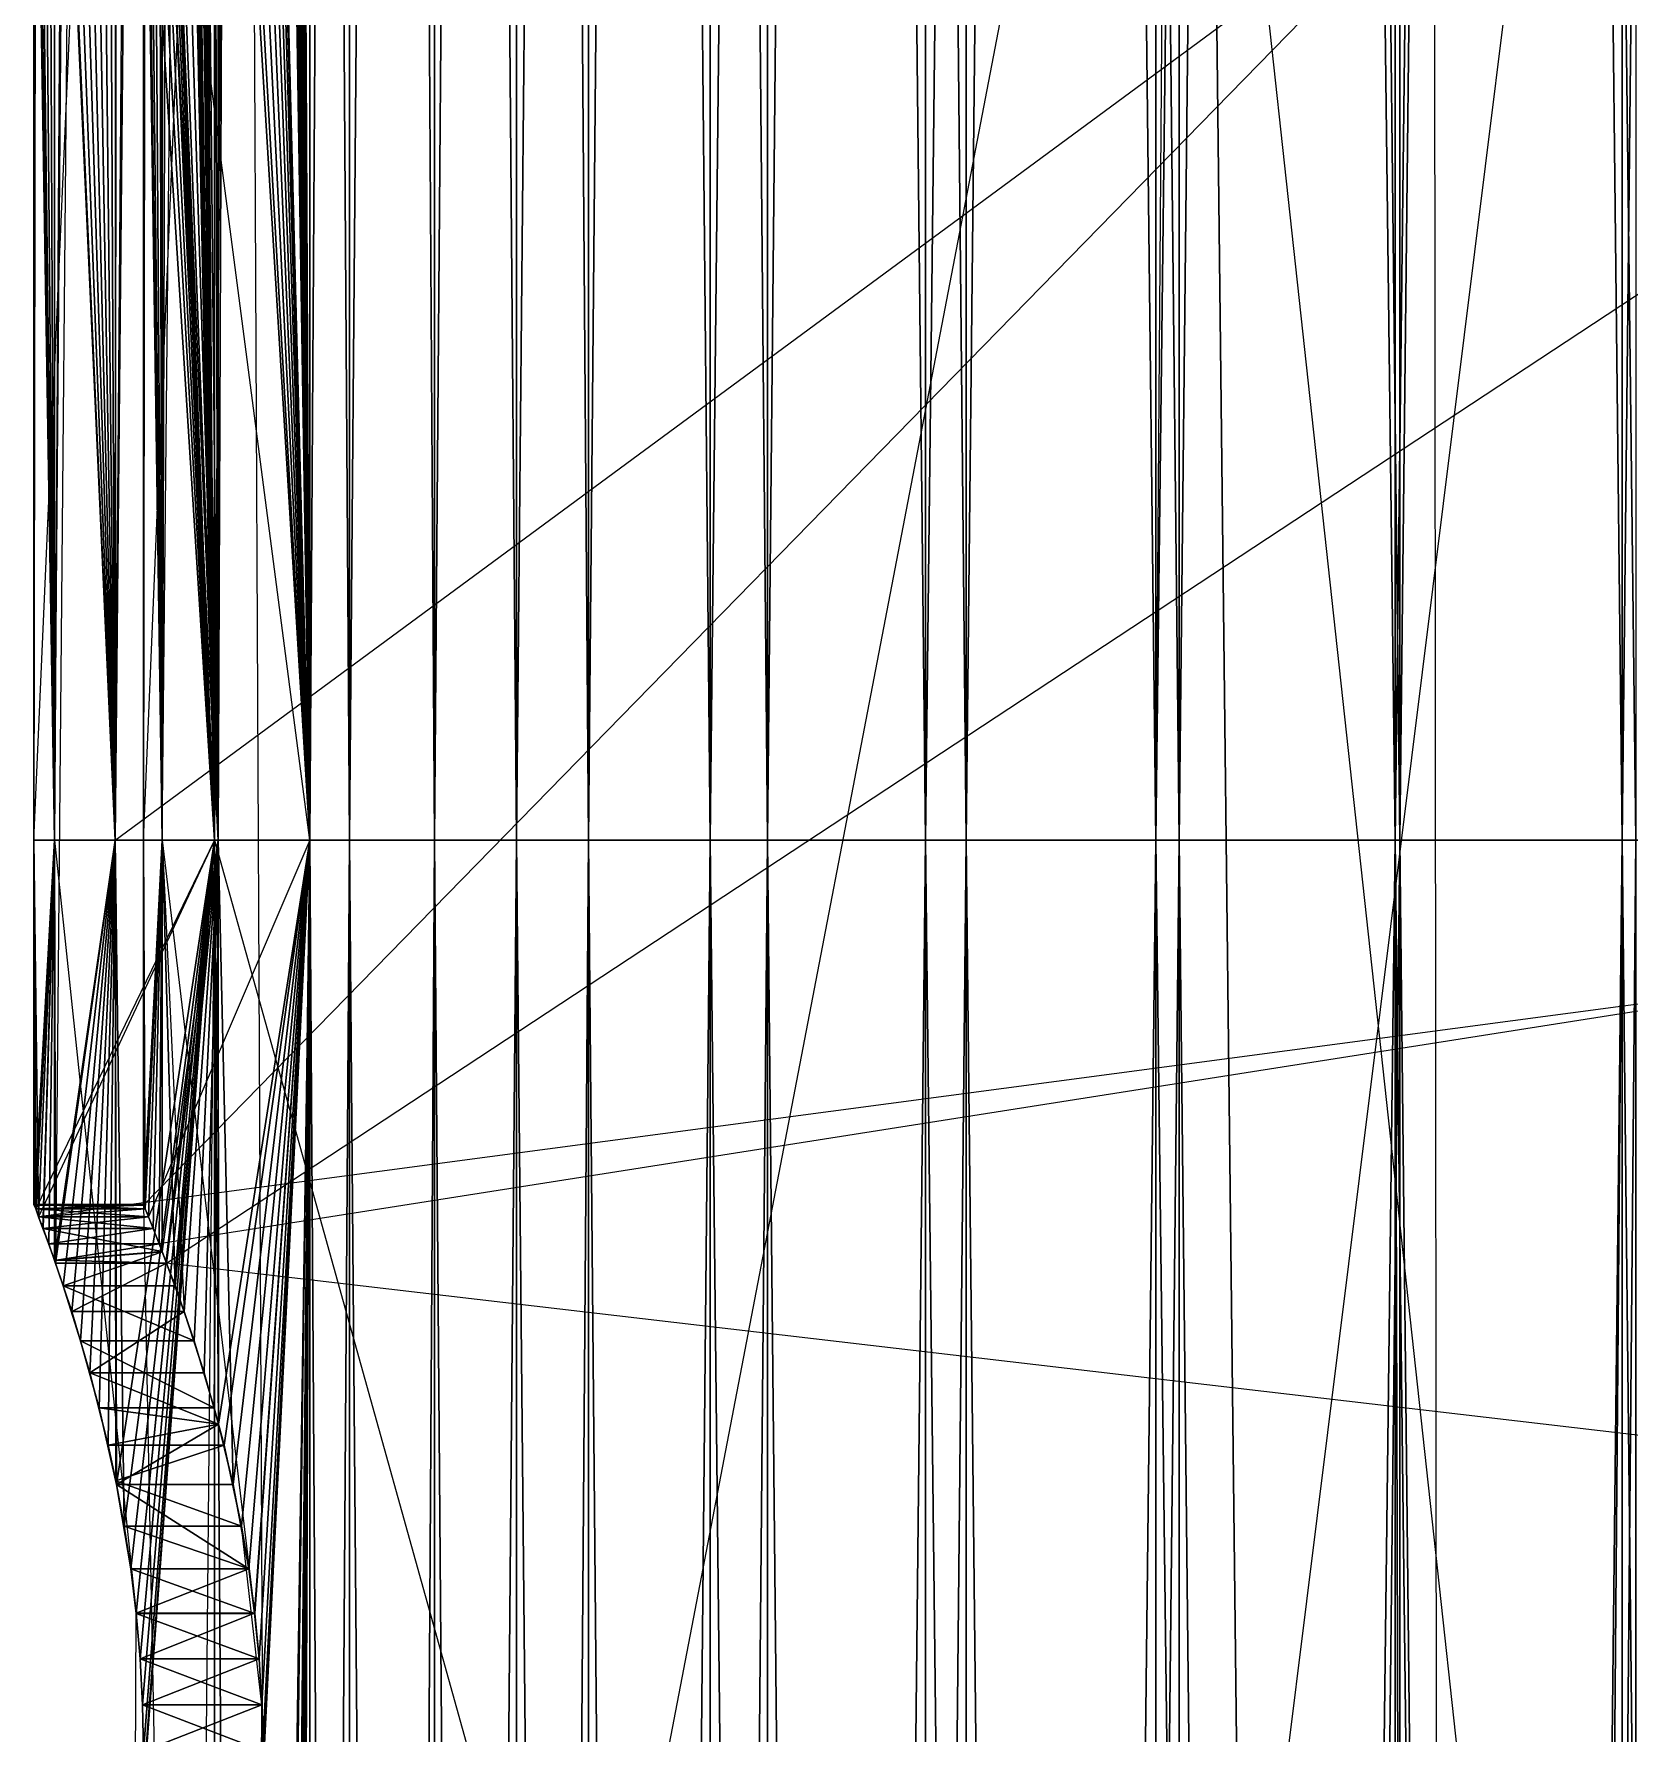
# Model space of a CAD drawing. Extents: x 234 to 504, y 2754 to 8450.
# Drawn here: x 234.2 to 385.3, y 4567.9 to 4728.9 of the extents above; entities that cross this region are included whole.
import ezdxf

# ---------------------------------------------------------------- set-up
doc = ezdxf.new("R2010")
doc.units = 0
doc.layers.get('0').update_dxf_attribs({"linetype": 'CONTINUOUS'})

msp = doc.modelspace()

# ---------------------------------------------------------------- linework, layer by layer
at = {"color": 7}
for points in [[(260.38, 6551.26, -296.42), (260.38, 4652.49, -296.42), (255.9, 5342.95, -287.59), (260.38, 6551.26, -296.42), (255.9, 5342.95, -287.59), (260.38, 4652.49, -296.42), (255.81, 5338.57, -287.41), (255.9, 5342.95, -287.59), (405.27, 8450.03, -116.97)], [(385.98, 6551.26, -102.26), (363.16, 4652.49, -101.29), (363.16, 6551.26, -101.29), (363.16, 4652.49, -101.29), (385.98, 6551.26, -102.26), (385.98, 4652.49, -102.26), (363.16, 4652.49, -101.29), (363.16, 4652.49, -101.29), (385.98, 4652.49, -102.26), (368.88, 2753.73, -101.17), (363.16, 4652.49, -101.29), (368.88, 2753.73, -101.17), (385.98, 4652.49, -102.26), (385.98, 2753.73, -102.26), (368.88, 2753.73, -101.17), (303.72, 8450.03, -129.98)], [(303.72, 8450.03, -129.98), (368.88, 2753.73, -111.52)], [(363.16, 6551.26, -101.29), (340.51, 4652.49, -104.19), (340.51, 4652.49, -104.19), (363.16, 6551.26, -101.29), (363.16, 4652.49, -101.29), (340.51, 4652.49, -104.19), (368.88, 8450.03, -101.17)], [(363.16, 8450.03, -101.29), (368.88, 2753.73, -101.17)], [(251.34, 6551.26, -170.14), (251.34, 4652.49, -170.14), (244.6, 5601.89, -184.02), (251.34, 4652.49, -170.14), (251.34, 6551.26, -170.14)], [(246.38, 6551.26, -214.8), (255.9, 4566.2, -184.02), (255.81, 4561.79, -184.21), (260.38, 4652.49, -175.19), (255.9, 4566.2, -184.02), (260.38, 4652.49, -175.19), (255.81, 4561.79, -184.21), (260.38, 2753.73, -175.19), (260.38, 4652.49, -175.19), (260.38, 4652.49, -175.19), (260.38, 2753.73, -175.19), (272.18, 4652.49, -157.73), (260.38, 4652.49, -175.19), (272.18, 4652.49, -157.73), (260.38, 2753.73, -175.19)], [(251.34, 6551.26, -301.47), (264.12, 4652.49, -320.39), (264.12, 4652.49, -320.39), (251.34, 6551.26, -301.47), (251.34, 4652.49, -301.47), (264.12, 4652.49, -320.39), (251.34, 4652.49, -301.47), (251.34, 6551.26, -301.47)], [(264.12, 6551.26, -151.22), (251.34, 4652.49, -170.14), (251.34, 4652.49, -170.14), (264.12, 6551.26, -151.22), (264.12, 4652.49, -151.22), (251.34, 4652.49, -170.14), (264.12, 4652.49, -151.22), (264.12, 6551.26, -151.22)], [(471.85, 6551.26, -166.21), (471.85, 4652.49, -166.21), (481.86, 5601.87, -184.02), (471.85, 6551.26, -166.21), (481.86, 5601.87, -184.02), (471.85, 4652.49, -166.21), (481.86, 5342.95, -184.02), (481.86, 5601.87, -184.02), (481.86, 5601.87, -184.02), (481.86, 5342.95, -184.02), (481.95, 5347.35, -184.21), (481.86, 5601.87, -184.02), (255.81, 3785.04, -287.41)], [(255.9, 5601.9, -184.02), (260.38, 4652.49, -175.19), (260.38, 6551.26, -175.19)], [(260.38, 6551.26, -175.19), (260.38, 4652.49, -175.19), (272.18, 6551.26, -157.73)], [(272.18, 6551.26, -157.73), (260.38, 4652.49, -175.19), (272.18, 4652.49, -157.73), (272.18, 6551.26, -157.73)], [(272.18, 6551.26, -313.88), (272.18, 4652.49, -313.88), (260.38, 6551.26, -296.42)], [(260.38, 6551.26, -296.42), (272.18, 4652.49, -313.88), (260.38, 4652.49, -296.42), (260.38, 6551.26, -296.42)], [(264.12, 6551.26, -320.39), (279.93, 4652.49, -336.88), (279.93, 4652.49, -336.88), (264.12, 6551.26, -320.39), (264.12, 4652.49, -320.39), (279.93, 4652.49, -336.88), (264.12, 4652.49, -320.39), (264.12, 6551.26, -320.39)], [(279.93, 6551.26, -134.74), (264.12, 4652.49, -151.22), (264.12, 4652.49, -151.22), (279.93, 6551.26, -134.74), (279.93, 4652.49, -134.74), (264.12, 4652.49, -151.22), (279.93, 4652.49, -134.74), (279.93, 6551.26, -134.74)], [(272.18, 6551.26, -157.73), (272.18, 4652.49, -157.73), (286.77, 6551.26, -142.51)], [(286.77, 6551.26, -142.51), (272.18, 4652.49, -157.73), (286.77, 4652.49, -142.51), (286.77, 6551.26, -142.51)], [(286.77, 6551.26, -329.1), (286.77, 4652.49, -329.1), (272.18, 6551.26, -313.88)], [(272.18, 6551.26, -313.88), (286.77, 4652.49, -329.1), (272.18, 4652.49, -313.88), (272.18, 6551.26, -313.88)], [(279.93, 6551.26, -336.88), (298.29, 4652.49, -350.46), (298.29, 4652.49, -350.46), (279.93, 6551.26, -336.88), (279.93, 4652.49, -336.88), (298.29, 4652.49, -350.46), (279.93, 4652.49, -336.88), (279.93, 6551.26, -336.88)], [(298.29, 6551.26, -121.16), (279.93, 4652.49, -134.74), (279.93, 4652.49, -134.74), (298.29, 6551.26, -121.16), (298.29, 4652.49, -121.16), (279.93, 4652.49, -134.74), (298.29, 4652.49, -121.16), (298.29, 6551.26, -121.16)], [(286.77, 6551.26, -142.51), (286.77, 4652.49, -142.51), (303.72, 6551.26, -129.98)], [(303.72, 6551.26, -129.98), (286.77, 4652.49, -142.51), (303.72, 4652.49, -129.98), (303.72, 6551.26, -129.98)], [(303.72, 6551.26, -341.64), (303.72, 4652.49, -341.64), (286.77, 6551.26, -329.1)], [(286.77, 6551.26, -329.1), (303.72, 4652.49, -341.64), (286.77, 4652.49, -329.1), (286.77, 6551.26, -329.1)], [(298.29, 6551.26, -350.46), (318.68, 4652.49, -360.74), (318.68, 4652.49, -360.74), (298.29, 6551.26, -350.46), (298.29, 4652.49, -350.46), (318.68, 4652.49, -360.74), (298.29, 4652.49, -350.46), (298.29, 6551.26, -350.46)], [(318.68, 6551.26, -110.88), (298.29, 4652.49, -121.16), (298.29, 4652.49, -121.16), (318.68, 6551.26, -110.88), (318.68, 4652.49, -110.88), (298.29, 4652.49, -121.16), (318.68, 4652.49, -110.88), (318.68, 6551.26, -110.88)], [(303.72, 6551.26, -129.98), (303.72, 4652.49, -129.98), (322.54, 6551.26, -120.49)], [(322.54, 6551.26, -120.49), (303.72, 4652.49, -129.98), (322.54, 4652.49, -120.49), (322.54, 6551.26, -120.49)], [(322.54, 6551.26, -351.13), (322.54, 4652.49, -351.13), (303.72, 6551.26, -341.64)], [(303.72, 6551.26, -341.64), (322.54, 4652.49, -351.13), (303.72, 4652.49, -341.64), (303.72, 6551.26, -341.64)], [(318.68, 6551.26, -360.74), (340.51, 4652.49, -367.42), (340.51, 4652.49, -367.42), (318.68, 6551.26, -360.74), (318.68, 4652.49, -360.74), (340.51, 4652.49, -367.42), (318.68, 4652.49, -360.74), (318.68, 6551.26, -360.74)], [(340.51, 6551.26, -104.19), (318.68, 4652.49, -110.88), (318.68, 4652.49, -110.88), (340.51, 6551.26, -104.19), (340.51, 4652.49, -104.19), (318.68, 4652.49, -110.88), (340.51, 4652.49, -104.19), (340.51, 6551.26, -104.19)], [(322.54, 6551.26, -120.49), (322.54, 4652.49, -120.49), (342.7, 6551.26, -114.31)], [(342.7, 6551.26, -114.31), (322.54, 4652.49, -120.49), (342.7, 4652.49, -114.31), (342.7, 6551.26, -114.31)], [(342.7, 6551.26, -357.3), (342.7, 4652.49, -357.3), (322.54, 6551.26, -351.13)], [(322.54, 6551.26, -351.13), (342.7, 4652.49, -357.3), (322.54, 4652.49, -351.13), (322.54, 6551.26, -351.13)], [(340.51, 6551.26, -367.42), (363.16, 4652.49, -370.33), (363.16, 4652.49, -370.33), (340.51, 6551.26, -367.42), (340.51, 4652.49, -367.42), (363.16, 4652.49, -370.33), (340.51, 4652.49, -367.42), (340.51, 6551.26, -367.42)], [(342.7, 6551.26, -114.31), (342.7, 4652.49, -114.31), (363.6, 6551.26, -111.64)], [(363.6, 6551.26, -111.64), (342.7, 4652.49, -114.31), (363.6, 4652.49, -111.64), (363.6, 6551.26, -111.64)], [(363.6, 6551.26, -359.98), (363.6, 4652.49, -359.98), (342.7, 6551.26, -357.3)], [(342.7, 6551.26, -357.3), (363.6, 4652.49, -359.98), (342.7, 4652.49, -357.3), (342.7, 6551.26, -357.3)], [(363.16, 6551.26, -370.33), (385.98, 4652.49, -369.36), (385.98, 4652.49, -369.36), (363.16, 6551.26, -370.33), (363.16, 4652.49, -370.33), (385.98, 4652.49, -369.36), (363.16, 4652.49, -370.33), (363.16, 6551.26, -370.33)], [(363.6, 6551.26, -111.64), (363.6, 4652.49, -111.64), (384.67, 6551.26, -112.53)], [(384.67, 6551.26, -112.53), (363.6, 4652.49, -111.64), (384.67, 4652.49, -112.53), (384.67, 6551.26, -112.53)], [(384.67, 6551.26, -359.08), (384.67, 4652.49, -359.08), (363.6, 6551.26, -359.98)], [(363.6, 6551.26, -359.98), (384.67, 4652.49, -359.08), (363.6, 4652.49, -359.98), (363.6, 6551.26, -359.98)], [(384.67, 6551.26, -112.53), (384.67, 4652.49, -112.53), (405.27, 6551.26, -116.97)], [(405.27, 6551.26, -116.97), (384.67, 4652.49, -112.53), (405.27, 4652.49, -116.97), (405.27, 6551.26, -116.97)], [(384.67, 6551.26, -359.08), (405.27, 4652.49, -354.64), (384.67, 4652.49, -359.08), (384.67, 6551.26, -359.08)], [(493, 5653.27, -242.18), (251.31, 5569.34, -276.1), (251.73, 5570.91, -277.31), (249.4, 5381.83, -270.02), (251.31, 5569.34, -276.1), (251.31, 5310.42, -276.1), (251.73, 5311.98, -277.31), (249.4, 5122.9, -270.02), (251.31, 5310.42, -276.1), (490.16, 4869.2, -262.96), (489.13, 4866.27, -267.22), (490.16, 5039.93, -262.96), (490.16, 4869.2, -262.96), (244.62, 4617.92, -238.01), (244.6, 4617.97, -235.81), (244.6, 4652.49, -235.81), (244.62, 4617.92, -238.01), (251.31, 4274.73, -276.1), (251.73, 4276.29, -277.31), (249.4, 4087.21, -270.02), (251.31, 4274.73, -276.1), (251.31, 4015.81, -276.1)], [(235.63, 4777.06, -255.12), (236.18, 4652.49, -258.56), (243.91, 5614.94, -285.92)], [(244.6, 5601.89, -184.02), (251.34, 4652.49, -170.14), (244.29, 5610.61, -184.76)], [(481.86, 3530.49, -184.02), (255.81, 5606.27, -184.21)], [(251.34, 2753.73, -301.47), (244.52, 4561.8, -287.41), (244.6, 4307.26, -287.59), (251.34, 2753.73, -301.47), (244.6, 4307.26, -287.59), (244.52, 4561.8, -287.41), (244.29, 4557.43, -286.85), (244.6, 4307.26, -287.59), (244.6, 4307.26, -287.59), (244.29, 4557.43, -286.85), (243.91, 4553.13, -285.92), (244.6, 4307.26, -287.59), (493.16, 5601.88, -287.59)], [(251.34, 2753.73, -170.14), (264.12, 4652.49, -151.22), (264.12, 4652.49, -151.22), (251.34, 2753.73, -170.14), (251.34, 4652.49, -170.14), (264.12, 4652.49, -151.22), (251.34, 4652.49, -170.14), (251.34, 2753.73, -170.14), (244.52, 4561.79, -184.21), (251.34, 4652.49, -170.14), (251.34, 4652.49, -170.14), (244.52, 4561.79, -184.21), (244.6, 4566.2, -184.02), (251.34, 4652.49, -170.14), (244.6, 5601.89, -184.02)], [(244.6, 5601.88, -287.59), (251.34, 4652.49, -301.47), (251.34, 4652.49, -301.47), (244.6, 5601.88, -287.59), (244.52, 5597.49, -287.41), (251.34, 4652.49, -301.47), (493.24, 3785.03, -184.21)], [(245.52, 4775.59, -220.64), (246.38, 4652.49, -214.8), (255.9, 5601.9, -184.02)], [(255.81, 5597.48, -184.21), (260.38, 4652.49, -175.19), (255.9, 5601.9, -184.02)], [(244.29, 5593.12, -286.85), (251.34, 4652.49, -301.47), (244.52, 5597.49, -287.41), (251.34, 4652.49, -301.47), (244.29, 5593.12, -286.85)], [(244.52, 5597.48, -184.21), (251.34, 4652.49, -170.14), (251.34, 4652.49, -170.14), (244.52, 5597.48, -184.21)], [(255.81, 5338.56, -184.21), (260.38, 4652.49, -175.19), (255.81, 5597.48, -184.21)], [(244.29, 5593.1, -184.77), (251.34, 4652.49, -170.14), (244.6, 5342.97, -184.02), (251.34, 4652.49, -170.14), (244.29, 5593.1, -184.77)], [(243.91, 5588.82, -285.92), (251.34, 4652.49, -301.47), (251.34, 4652.49, -301.47), (243.91, 5588.82, -285.92)], [(243.4, 5584.62, -284.63), (251.34, 4652.49, -301.47), (244.29, 5351.7, -286.85)], [(244.6, 5342.95, -287.59), (251.34, 4652.49, -301.47), (243.4, 5584.62, -284.63), (251.34, 4652.49, -301.47), (244.6, 5342.95, -287.59)], [(244.6, 5342.97, -184.02), (251.34, 4652.49, -170.14), (242.78, 5580.55, -188.62)], [(253.9, 5580.55, -188.62), (254.59, 4807.86, -186.98), (253.9, 4803.78, -188.62), (260.38, 4652.49, -175.19), (254.59, 4807.86, -186.98), (260.38, 4652.49, -175.19), (253.9, 4803.78, -188.62), (252.24, 4796.11, -192.9), (260.38, 4652.49, -175.19), (260.38, 4652.49, -175.19), (252.24, 4796.11, -192.9), (251.7, 4652.49, -194.4), (260.38, 4652.49, -175.19), (251.7, 4652.49, -194.4), (252.24, 4796.11, -192.9), (251.73, 4794.15, -194.3), (251.7, 4652.49, -194.4), (251.7, 4652.49, -194.4), (251.73, 4794.15, -194.3), (250.35, 4789.28, -198.42), (251.7, 4652.49, -194.4), (251.73, 5053.07, -194.3)], [(253.9, 5062.7, -188.62), (260.38, 4652.49, -175.19), (260.38, 4652.49, -175.19), (253.9, 5062.7, -188.62), (255.9, 4825.13, -184.02), (260.38, 4652.49, -175.19), (255.9, 4825.13, -184.02), (253.9, 5062.7, -188.62), (255.81, 4829.5, -184.21), (255.9, 4825.13, -184.02), (255.81, 4820.72, -184.21), (255.56, 4816.34, -184.77), (260.38, 4652.49, -175.19), (255.81, 4820.72, -184.21), (260.38, 4652.49, -175.19), (255.56, 4816.34, -184.77), (255.15, 4812.06, -185.69), (260.38, 4652.49, -175.19), (260.38, 4652.49, -175.19), (255.15, 4812.06, -185.69), (254.59, 4807.86, -186.98), (260.38, 4652.49, -175.19), (254.59, 5360.23, -186.99)], [(255.56, 5334.2, -286.85), (260.38, 4652.49, -296.42), (255.9, 5342.95, -287.59)], [(255.81, 5338.56, -184.21), (260.38, 4652.49, -175.19), (255.9, 5342.97, -184.02)], [(255.9, 5342.97, -184.02), (260.38, 4652.49, -175.19), (255.9, 5342.97, -184.02)], [(244.52, 5338.57, -287.41), (251.34, 4652.49, -301.47), (251.34, 4652.49, -301.47), (244.52, 5338.57, -287.41)], [(244.52, 5338.56, -184.21), (251.34, 4652.49, -170.14), (251.34, 4652.49, -170.14), (244.52, 5338.56, -184.21)], [(255.81, 5338.57, -287.41), (260.38, 4652.49, -296.42), (255.56, 5334.2, -286.85)], [(255.56, 5334.18, -184.77), (260.38, 4652.49, -175.19), (255.81, 5338.56, -184.21)], [(243.91, 5329.89, -285.92), (251.34, 4652.49, -301.47), (244.29, 5334.2, -286.85)], [(244.29, 5334.18, -184.77), (251.34, 4652.49, -170.14), (243.91, 5329.9, -185.69), (251.34, 4652.49, -170.14), (244.29, 5334.18, -184.77)], [(244.29, 5334.2, -286.85), (251.34, 4652.49, -301.47), (244.29, 5092.78, -286.85)], [(255.15, 5329.9, -185.69), (260.38, 4652.49, -175.19), (255.56, 5334.18, -184.77), (260.38, 4652.49, -175.19), (255.15, 5329.9, -185.69)], [(243.4, 5325.7, -284.63), (251.34, 4652.49, -301.47), (243.91, 5329.89, -285.92)], [(243.91, 5329.9, -185.69), (251.34, 4652.49, -170.14), (244.52, 5088.42, -184.21)], [(255.15, 5329.89, -285.92), (260.38, 4652.49, -296.42), (260.38, 4652.49, -296.42), (255.15, 5329.89, -285.92)], [(244.6, 5084.03, -287.59), (251.34, 4652.49, -301.47), (243.4, 5325.7, -284.63), (251.34, 4652.49, -301.47), (244.6, 5084.03, -287.59)], [(243.41, 5325.71, -186.98), (251.34, 4652.49, -170.14), (251.34, 4652.49, -170.14), (243.41, 5325.71, -186.98)], [(254.59, 5325.71, -186.98), (260.38, 4652.49, -175.19), (260.38, 4652.49, -175.19), (254.59, 5325.71, -186.98)], [(254.59, 5325.7, -284.63), (260.38, 4652.49, -296.42), (255.9, 5084.03, -287.59), (260.38, 4652.49, -296.42), (254.59, 5325.7, -284.63)], [(242.78, 5321.62, -188.62), (251.34, 4652.49, -170.14), (244.6, 5084.05, -184.02), (251.34, 4652.49, -170.14), (242.78, 5321.62, -188.62)], [(253.9, 5321.62, -188.62), (260.38, 4652.49, -175.19), (252.24, 5313.95, -192.9)], [(255.9, 5084.05, -184.02), (260.38, 4652.49, -175.19), (253.9, 5321.62, -188.62), (260.38, 4652.49, -175.19), (255.9, 5084.05, -184.02)], [(253.9, 5321.62, -188.62), (255.9, 4825.13, -184.02), (255.81, 4820.72, -184.21), (260.38, 4652.49, -175.19), (255.9, 4825.13, -184.02), (254.59, 4842.38, -186.99), (255.15, 4838.16, -185.69), (253.9, 5062.7, -188.62), (254.59, 4842.38, -186.99), (253.9, 5062.7, -188.62), (255.15, 4838.16, -185.69), (255.56, 4833.85, -184.77), (253.9, 5062.7, -188.62)], [(255.56, 5075.26, -184.77), (260.38, 4652.49, -175.19), (255.15, 5097.08, -185.69)], [(255.56, 5092.78, -286.85), (255.56, 4816.36, -286.85), (260.38, 4652.49, -296.42), (255.15, 4812.04, -285.92), (255.56, 4816.36, -286.85), (255.15, 4812.04, -285.92), (260.38, 4652.49, -296.42), (254.59, 4807.86, -284.63), (255.15, 4812.04, -285.92), (255.56, 4833.86, -286.85), (255.14, 4838.18, -285.91), (255.9, 5084.03, -287.59), (255.56, 4833.86, -286.85), (255.9, 5084.03, -287.59), (255.14, 4838.18, -285.91), (254.59, 4842.36, -284.63), (255.9, 5084.03, -287.59)], [(244.6, 5084.05, -184.02), (251.34, 4652.49, -170.14), (244.52, 5088.42, -184.21)], [(255.9, 5084.03, -287.59), (254.59, 4842.36, -284.63), (253.11, 4850.36, -281.02), (255.9, 5084.03, -287.59), (255.56, 4816.36, -286.85), (255.81, 4820.73, -287.41), (260.38, 4652.49, -296.42), (255.56, 4816.36, -286.85), (260.38, 4652.49, -296.42), (255.81, 4820.73, -287.41), (255.9, 4825.11, -287.59), (260.38, 4652.49, -296.42), (260.38, 4652.49, -296.42), (255.9, 4825.11, -287.59), (255.9, 5084.03, -287.59), (260.38, 4652.49, -296.42), (255.9, 5084.03, -287.59), (255.9, 4825.11, -287.59), (255.81, 4829.49, -287.41), (255.9, 5084.03, -287.59)], [(244.52, 5079.64, -184.21), (251.34, 4652.49, -170.14), (251.34, 4652.49, -170.14), (244.52, 5079.64, -184.21)], [(244.52, 5079.64, -287.41), (251.34, 4652.49, -301.47), (251.34, 4652.49, -301.47), (244.52, 5079.64, -287.41)], [(255.81, 5079.64, -184.21), (260.38, 4652.49, -175.19), (260.38, 4652.49, -175.19), (255.81, 5079.64, -184.21)], [(244.29, 5075.28, -286.85), (251.34, 4652.49, -301.47), (243.4, 5066.78, -284.63), (243.4, 4842.36, -284.63), (243.91, 4838.17, -285.92), (243.4, 5066.78, -284.63), (244.52, 4820.72, -287.41), (244.29, 4816.36, -286.85), (251.34, 4652.49, -301.47), (244.52, 4820.72, -287.41), (243.91, 4838.17, -285.92), (244.29, 4833.86, -286.85), (243.4, 5066.78, -284.63), (243.91, 4838.17, -285.92), (243.4, 5066.78, -284.63), (244.29, 4833.86, -286.85), (244.52, 4829.5, -287.41), (243.4, 5066.78, -284.63)], [(243.91, 5070.97, -285.92), (251.34, 4652.49, -301.47), (244.29, 5075.28, -286.85)], [(244.29, 5075.26, -184.77), (251.34, 4652.49, -170.14), (243.91, 5070.98, -185.69), (251.34, 4652.49, -170.14), (244.29, 5075.26, -184.77)], [(255.15, 5070.98, -185.69), (260.38, 4652.49, -175.19), (255.56, 5075.26, -184.77)], [(243.91, 5070.98, -185.69), (251.34, 4652.49, -170.14), (243.41, 5066.79, -186.98), (244.29, 4833.85, -184.76), (243.91, 4838.16, -185.69), (241.98, 5058.42, -190.8), (244.29, 4833.85, -184.76), (243.41, 5066.79, -186.98), (251.34, 4652.49, -170.14), (242.78, 5062.7, -188.62)], [(243.4, 5066.78, -284.63), (251.34, 4652.49, -301.47), (243.91, 5070.97, -285.92)], [(254.59, 5066.79, -186.98), (260.38, 4652.49, -175.19), (255.15, 5070.98, -185.69), (260.38, 4652.49, -175.19), (254.59, 5066.79, -186.98)], [(241.26, 5055.03, -192.9), (243.41, 4807.87, -186.98), (243.91, 4812.06, -185.69), (251.34, 4652.49, -170.14), (243.41, 4807.87, -186.98), (243.91, 4812.06, -185.69), (244.29, 4816.34, -184.77), (251.34, 4652.49, -170.14), (243.91, 4812.06, -185.69), (251.34, 4652.49, -170.14), (244.29, 4816.34, -184.77), (244.52, 4820.72, -184.21), (251.34, 4652.49, -170.14), (251.34, 4652.49, -170.14), (244.52, 4820.72, -184.21), (244.6, 4825.13, -184.02), (251.34, 4652.49, -170.14), (243.41, 5066.79, -186.98)], [(244.52, 4829.5, -287.41), (251.34, 4652.49, -301.47), (243.4, 5066.78, -284.63), (251.34, 4652.49, -301.47), (244.52, 4829.5, -287.41)], [(242.78, 5062.7, -188.62), (251.34, 4652.49, -170.14), (244.6, 4825.13, -184.02), (242.78, 5062.7, -188.62)], [(240.41, 4792.58, -276.1), (241.93, 4652.49, -280.66), (243.4, 4842.36, -284.63)], [(503.03, 4652.49, -247.23), (234.68, 4616.81, -224.9), (234.4, 4617.55, -229.23), (234.24, 4652.49, -235.81), (234.68, 4616.81, -224.9), (236.27, 4612.42, -212.49), (236.18, 4612.7, -213.05), (236.18, 4652.49, -213.05), (236.27, 4612.42, -212.49), (236.18, 4652.49, -213.05), (236.18, 4612.7, -213.05), (235.1, 4615.7, -220.64), (236.18, 4652.49, -213.05), (236.18, 4652.49, -213.05), (235.1, 4615.7, -220.64), (234.68, 4616.81, -224.9), (236.18, 4652.49, -213.05), (243.91, 4579.23, -185.69), (243.4, 4583.46, -186.99), (251.34, 4652.49, -170.14), (243.91, 4579.23, -185.69), (251.34, 4652.49, -170.14), (243.4, 4583.46, -186.99), (242.78, 4587.51, -188.62), (251.34, 4652.49, -170.14), (251.34, 4652.49, -170.14), (242.78, 4587.51, -188.62), (241.93, 4652.49, -190.95), (251.34, 4652.49, -170.14), (241.93, 4652.49, -190.95), (242.78, 4587.51, -188.62), (241.98, 4591.8, -190.8), (241.93, 4652.49, -190.95), (241.93, 4652.49, -190.95), (241.98, 4591.8, -190.8), (241.26, 4595.18, -192.9), (241.93, 4652.49, -190.95), (241.26, 4595.18, -192.9), (239.53, 4602.02, -198.42), (241.93, 4652.49, -190.95), (241.26, 4595.18, -192.9), (241.93, 4652.49, -190.95), (239.53, 4602.02, -198.42), (237.81, 4607.82, -205.01), (241.93, 4652.49, -190.95), (241.93, 4652.49, -190.95), (237.81, 4607.82, -205.01), (236.27, 4612.42, -212.49), (241.93, 4652.49, -190.95), (238.66, 4605.06, -270.02), (240.41, 4598.72, -276.1), (241.93, 4652.49, -280.66), (238.66, 4605.06, -270.02), (241.93, 4652.49, -280.66), (240.41, 4598.72, -276.1), (242.06, 4591.44, -281.02), (241.93, 4652.49, -280.66), (241.93, 4652.49, -280.66), (242.06, 4591.44, -281.02), (251.34, 4652.49, -301.47), (241.93, 4652.49, -280.66), (251.34, 4652.49, -301.47), (242.06, 4591.44, -281.02), (243.4, 4583.44, -284.63), (251.34, 4652.49, -301.47), (251.34, 4652.49, -301.47), (243.4, 4583.44, -284.63), (243.91, 4579.25, -285.92), (251.34, 4652.49, -301.47), (234.4, 4617.55, -229.23), (234.24, 4617.97, -235.81), (234.24, 4652.49, -235.81), (234.4, 4617.55, -229.23), (234.24, 4652.49, -235.81), (234.24, 4617.97, -235.81), (234.26, 4617.92, -238.01), (234.24, 4652.49, -235.81), (234.24, 4652.49, -235.81), (234.26, 4617.92, -238.01), (236.18, 4652.49, -258.56), (234.24, 4652.49, -235.81), (234.26, 4617.92, -238.01), (234.4, 4617.55, -242.4), (236.18, 4652.49, -258.56), (234.26, 4617.92, -238.01), (236.18, 4652.49, -258.56), (234.4, 4617.55, -242.4), (234.68, 4616.81, -246.72), (236.18, 4652.49, -258.56), (236.18, 4652.49, -258.56), (234.68, 4616.81, -246.72), (235.09, 4615.7, -250.96), (236.18, 4652.49, -258.56), (235.09, 4615.7, -250.96), (235.63, 4614.24, -255.12), (236.18, 4652.49, -258.56), (235.09, 4615.7, -250.96), (236.18, 4652.49, -258.56), (235.63, 4614.24, -255.12), (236.19, 4612.66, -258.64), (236.18, 4652.49, -258.56), (236.18, 4652.49, -258.56), (236.19, 4612.66, -258.64), (241.93, 4652.49, -280.66), (236.18, 4652.49, -258.56), (241.93, 4652.49, -280.66), (236.19, 4612.66, -258.64), (237.01, 4610.28, -262.96), (241.93, 4652.49, -280.66), (241.93, 4652.49, -280.66), (237.01, 4610.28, -262.96), (238.66, 4605.06, -270.02), (241.93, 4652.49, -280.66), (493.84, 4838.15, -285.92)], [(244.6, 4825.11, -287.59), (251.34, 4652.49, -301.47), (251.34, 4652.49, -301.47), (244.6, 4825.11, -287.59)], [(244.52, 4820.72, -287.41), (251.34, 4652.49, -301.47), (244.29, 4816.36, -286.85)], [(243.91, 4812.05, -285.92), (251.34, 4652.49, -301.47), (244.29, 4816.36, -286.85), (251.34, 4652.49, -301.47), (243.91, 4812.05, -285.92)], [(243.41, 4807.87, -186.98), (251.34, 4652.49, -170.14), (234.68, 4616.81, -224.9), (234.24, 4652.49, -235.81), (236.18, 4652.49, -213.05), (234.68, 4616.81, -224.9), (236.18, 4652.49, -213.05), (234.24, 4652.49, -235.81), (234.24, 4773.32, -235.81), (236.18, 4652.49, -213.05), (236.18, 4652.49, -213.05), (234.24, 4773.32, -235.81)], [(243.4, 4807.86, -284.63), (251.34, 4652.49, -301.47), (251.34, 4652.49, -301.47), (243.4, 4807.86, -284.63), (241.93, 4652.49, -280.66), (251.34, 4652.49, -301.47), (241.93, 4652.49, -280.66), (243.4, 4807.86, -284.63)], [(254.59, 4807.86, -284.63), (260.38, 4652.49, -296.42), (244.62, 4773.37, -238), (246.38, 4652.49, -256.81), (244.6, 4652.49, -235.81), (244.62, 4773.37, -238), (244.6, 4652.49, -235.81), (246.38, 4652.49, -256.81), (244.77, 4617.55, -242.41), (244.6, 4652.49, -235.81), (244.6, 4652.49, -235.81), (244.77, 4617.55, -242.41), (244.62, 4617.92, -238.01), (244.6, 4652.49, -235.81), (244.62, 4773.37, -238)], [(242.78, 4803.78, -188.62), (251.34, 4652.49, -170.14), (251.34, 4652.49, -170.14), (242.78, 4803.78, -188.62)], [(242.06, 4799.85, -281.02), (241.93, 4652.49, -280.66), (241.93, 4652.49, -280.66), (242.06, 4799.85, -281.02)], [(241.98, 4799.49, -190.8), (241.93, 4652.49, -190.95), (241.93, 4652.49, -190.95), (241.98, 4799.49, -190.8), (251.34, 4652.49, -170.14), (241.93, 4652.49, -190.95), (251.34, 4652.49, -170.14), (241.98, 4799.49, -190.8)], [(253.11, 4799.85, -281.02), (260.38, 4652.49, -296.42), (260.38, 4652.49, -296.42), (253.11, 4799.85, -281.02)], [(241.26, 4796.11, -192.9), (241.93, 4652.49, -190.95), (239.53, 4789.28, -198.42), (241.93, 4652.49, -190.95), (241.26, 4796.11, -192.9)], [(251.73, 4794.14, -277.31), (251.7, 4652.49, -277.21), (251.7, 4652.49, -277.21), (251.73, 4794.14, -277.31), (260.38, 4652.49, -296.42), (251.7, 4652.49, -277.21), (260.38, 4652.49, -296.42), (251.73, 4794.14, -277.31)], [(234.24, 4773.32, -235.81), (234.24, 4652.49, -235.81), (240.41, 4792.58, -276.1)], [(238.66, 4786.23, -270.02), (241.93, 4652.49, -280.66), (240.41, 4792.58, -276.1), (241.93, 4652.49, -280.66), (238.66, 4786.23, -270.02)], [(251.31, 4792.58, -276.1), (251.7, 4652.49, -277.21), (249.4, 4786.23, -270.02), (251.7, 4652.49, -277.21), (251.31, 4792.58, -276.1)], [(236.27, 4778.87, -212.49), (241.93, 4652.49, -190.95), (239.53, 4789.28, -198.42)], [(239.53, 4789.28, -198.42), (241.93, 4652.49, -190.95), (237.81, 4783.47, -205.01)], [(244.62, 4773.37, -238), (244.6, 4652.49, -235.81), (250.35, 4789.28, -198.42)], [(248.47, 4783.47, -205.01), (251.7, 4652.49, -194.4), (250.35, 4789.28, -198.42), (251.7, 4652.49, -194.4), (248.47, 4783.47, -205.01)], [(249.4, 4786.23, -270.02), (251.7, 4652.49, -277.21), (245.52, 4775.59, -220.64)], [(237.81, 4783.47, -205.01), (236.27, 4612.42, -212.49), (236.18, 4652.49, -213.05), (241.93, 4652.49, -190.95), (236.27, 4612.42, -212.49), (241.93, 4652.49, -190.95), (236.18, 4652.49, -213.05), (236.18, 4778.59, -213.05), (241.93, 4652.49, -190.95), (241.93, 4652.49, -190.95), (236.18, 4778.59, -213.05)], [(237.81, 4783.47, -205.01), (241.93, 4652.49, -190.95), (236.27, 4778.87, -212.49)], [(237.01, 4781.01, -262.96), (241.93, 4652.49, -280.66), (241.93, 4652.49, -280.66), (237.01, 4781.01, -262.96), (236.18, 4652.49, -258.56), (241.93, 4652.49, -280.66), (236.18, 4652.49, -258.56), (237.01, 4781.01, -262.96)], [(247.6, 4781.01, -262.96), (251.7, 4652.49, -277.21), (251.7, 4652.49, -277.21), (247.6, 4781.01, -262.96)], [(236.18, 4778.59, -213.05), (236.18, 4652.49, -213.05), (235.63, 4777.06, -255.12)], [(236.18, 4778.59, -258.56), (236.18, 4652.49, -258.56), (236.18, 4652.49, -258.56), (236.18, 4778.59, -258.56)], [(246.8, 4778.87, -212.49), (251.7, 4652.49, -194.4), (251.7, 4652.49, -194.4), (246.8, 4778.87, -212.49), (246.38, 4652.49, -214.8), (251.7, 4652.49, -194.4), (246.38, 4652.49, -214.8), (246.8, 4778.87, -212.49)], [(246.38, 4777.77, -256.81), (246.38, 4652.49, -256.81), (246.38, 4652.49, -256.81), (246.38, 4777.77, -256.81), (251.7, 4652.49, -277.21), (246.38, 4652.49, -256.81), (251.7, 4652.49, -277.21), (246.38, 4777.77, -256.81)], [(246.38, 4777.77, -214.8), (246.38, 4652.49, -214.8), (246.38, 4652.49, -214.8), (246.38, 4777.77, -214.8)], [(235.1, 4775.6, -250.98), (236.18, 4652.49, -258.56), (235.63, 4777.06, -255.12)], [(246.11, 4777.06, -255.12), (246.38, 4652.49, -256.81), (245.53, 4775.59, -250.98), (246.38, 4652.49, -256.81), (246.11, 4777.06, -255.12)], [(244.6, 4566.18, -287.59), (255.81, 4570.57, -287.41), (255.9, 4566.18, -287.59), (255.81, 4570.57, -287.41), (244.6, 4566.18, -287.59), (244.52, 4570.57, -287.41), (255.81, 4570.57, -287.41), (255.81, 4570.57, -287.41), (244.52, 4570.57, -287.41), (255.56, 4574.94, -286.85), (255.81, 4570.57, -287.41), (255.56, 4574.94, -286.85), (244.52, 4570.57, -287.41), (244.29, 4574.94, -286.85), (255.56, 4574.94, -286.85), (255.56, 4574.94, -286.85), (244.29, 4574.94, -286.85), (255.14, 4579.26, -285.91), (255.56, 4574.94, -286.85), (255.14, 4579.26, -285.91), (244.29, 4574.94, -286.85), (243.91, 4579.25, -285.92), (255.14, 4579.26, -285.91), (255.14, 4579.26, -285.91), (243.91, 4579.25, -285.92), (254.59, 4583.44, -284.63), (255.14, 4579.26, -285.91), (243.91, 4579.25, -285.92), (243.4, 4583.44, -284.63), (254.59, 4583.44, -284.63), (243.91, 4579.25, -285.92), (254.59, 4583.44, -284.63), (243.4, 4583.44, -284.63), (242.06, 4591.44, -281.02), (254.59, 4583.44, -284.63), (254.59, 4583.44, -284.63), (242.06, 4591.44, -281.02), (253.11, 4591.44, -281.02), (254.59, 4583.44, -284.63), (253.11, 4591.44, -281.02), (242.06, 4591.44, -281.02), (251.73, 4597.16, -277.31), (253.11, 4591.44, -281.02), (251.73, 4597.16, -277.31), (242.06, 4591.44, -281.02), (240.41, 4598.72, -276.1), (251.73, 4597.16, -277.31), (251.73, 4597.16, -277.31), (240.41, 4598.72, -276.1), (251.31, 4598.72, -276.1), (251.73, 4597.16, -277.31), (251.31, 4598.72, -276.1), (240.41, 4598.72, -276.1), (238.66, 4605.06, -270.02), (251.31, 4598.72, -276.1), (251.31, 4598.72, -276.1), (238.66, 4605.06, -270.02), (249.4, 4605.06, -270.02), (251.31, 4598.72, -276.1), (249.4, 4605.06, -270.02), (238.66, 4605.06, -270.02), (237.01, 4610.28, -262.96), (249.4, 4605.06, -270.02), (249.4, 4605.06, -270.02), (237.01, 4610.28, -262.96), (247.6, 4610.28, -262.96), (249.4, 4605.06, -270.02), (247.6, 4610.28, -262.96), (237.01, 4610.28, -262.96), (246.39, 4613.49, -256.86), (247.6, 4610.28, -262.96), (246.39, 4613.49, -256.86), (237.01, 4610.28, -262.96), (236.19, 4612.66, -258.64), (246.39, 4613.49, -256.86), (246.39, 4613.49, -256.86), (236.19, 4612.66, -258.64), (246.11, 4614.24, -255.12), (246.39, 4613.49, -256.86), (246.11, 4614.24, -255.12), (236.19, 4612.66, -258.64), (235.63, 4614.24, -255.12), (246.11, 4614.24, -255.12), (246.11, 4614.24, -255.12), (235.63, 4614.24, -255.12), (245.52, 4615.7, -250.96), (246.11, 4614.24, -255.12), (245.52, 4615.7, -250.96), (235.63, 4614.24, -255.12), (235.09, 4615.7, -250.96), (245.52, 4615.7, -250.96), (245.52, 4615.7, -250.96), (235.09, 4615.7, -250.96), (245.08, 4616.81, -246.72), (245.52, 4615.7, -250.96), (245.08, 4616.81, -246.72), (235.09, 4615.7, -250.96), (234.68, 4616.81, -246.72), (245.08, 4616.81, -246.72), (245.08, 4616.81, -246.72), (234.68, 4616.81, -246.72), (244.77, 4617.55, -242.41), (245.08, 4616.81, -246.72), (244.77, 4617.55, -242.41), (234.68, 4616.81, -246.72), (234.4, 4617.55, -242.4), (244.77, 4617.55, -242.41), (244.77, 4617.55, -242.41), (234.4, 4617.55, -242.4), (244.62, 4617.92, -238.01), (244.77, 4617.55, -242.41), (244.62, 4617.92, -238.01), (234.4, 4617.55, -242.4), (234.26, 4617.92, -238.01), (244.62, 4617.92, -238.01), (244.62, 4617.92, -238.01), (234.26, 4617.92, -238.01), (244.6, 4617.97, -235.81), (244.62, 4617.92, -238.01), (244.6, 4617.97, -235.81), (234.26, 4617.92, -238.01), (234.24, 4617.97, -235.81), (244.6, 4617.97, -235.81), (244.6, 4617.97, -235.81), (234.24, 4617.97, -235.81), (244.77, 4617.55, -229.23), (244.6, 4617.97, -235.81), (244.77, 4617.55, -229.23), (234.24, 4617.97, -235.81), (234.4, 4617.55, -229.23), (244.77, 4617.55, -229.23), (244.77, 4617.55, -229.23), (234.4, 4617.55, -229.23), (245.08, 4616.81, -224.9), (244.77, 4617.55, -229.23), (245.08, 4616.81, -224.9), (234.4, 4617.55, -229.23), (234.68, 4616.81, -224.9), (245.08, 4616.81, -224.9), (245.08, 4616.81, -224.9), (234.68, 4616.81, -224.9), (245.52, 4615.7, -220.64), (245.08, 4616.81, -224.9), (245.52, 4615.7, -220.64), (234.68, 4616.81, -224.9), (235.1, 4615.7, -220.64), (245.52, 4615.7, -220.64), (245.52, 4615.7, -220.64), (235.1, 4615.7, -220.64), (246.38, 4613.52, -214.8), (245.52, 4615.7, -220.64), (246.38, 4613.52, -214.8), (235.1, 4615.7, -220.64), (236.18, 4612.7, -213.05), (246.38, 4613.52, -214.8), (246.38, 4613.52, -214.8), (236.18, 4612.7, -213.05), (246.8, 4612.42, -212.49), (246.38, 4613.52, -214.8), (246.8, 4612.42, -212.49), (236.18, 4612.7, -213.05), (236.27, 4612.42, -212.49), (246.8, 4612.42, -212.49), (246.8, 4612.42, -212.49), (236.27, 4612.42, -212.49), (237.81, 4607.82, -205.01), (246.8, 4612.42, -212.49), (492.71, 4774.41, -246.35)], [(234.68, 4774.49, -224.88), (236.18, 4652.49, -213.05), (234.4, 4773.74, -229.23), (236.18, 4652.49, -213.05), (234.68, 4774.49, -224.88)], [(234.68, 4774.49, -246.72), (236.18, 4652.49, -258.56), (235.1, 4775.6, -250.98), (236.18, 4652.49, -258.56), (234.68, 4774.49, -246.72)], [(235.1, 4775.59, -220.64), (236.18, 4652.49, -213.05), (236.18, 4652.49, -213.05), (235.1, 4775.59, -220.64)], [(245.08, 4774.49, -224.88), (246.38, 4652.49, -214.8), (245.52, 4775.59, -220.64), (246.38, 4652.49, -214.8), (245.08, 4774.49, -224.88)], [(245.08, 4774.49, -246.72), (246.38, 4652.49, -256.81), (246.38, 4652.49, -256.81), (245.08, 4774.49, -246.72)], [(245.53, 4775.59, -250.98), (246.38, 4652.49, -256.81), (245.53, 4775.59, -250.98)], [(234.4, 4773.74, -242.38), (236.18, 4652.49, -258.56), (236.18, 4652.49, -258.56), (234.4, 4773.74, -242.38), (234.24, 4652.49, -235.81), (236.18, 4652.49, -258.56), (234.24, 4652.49, -235.81), (234.4, 4773.74, -242.38)], [(234.26, 4773.37, -238), (234.24, 4652.49, -235.81), (234.24, 4652.49, -235.81), (234.26, 4773.37, -238)], [(234.4, 4773.74, -229.23), (236.18, 4652.49, -213.05), (234.4, 4773.74, -229.23)], [(244.77, 4773.74, -229.23), (246.38, 4652.49, -214.8), (246.38, 4652.49, -214.8), (244.77, 4773.74, -229.23), (244.6, 4652.49, -235.81), (246.38, 4652.49, -214.8), (244.6, 4652.49, -235.81), (244.77, 4773.74, -229.23)], [(244.6, 4773.32, -235.81), (244.6, 4652.49, -235.81), (244.6, 4652.49, -235.81), (244.6, 4773.32, -235.81)], [(244.77, 4773.74, -242.38), (246.38, 4652.49, -256.81), (244.62, 4773.37, -238), (246.38, 4652.49, -256.81), (244.77, 4773.74, -242.38)], [(236.18, 2753.73, -258.56), (243.91, 4579.25, -285.92), (244.29, 4574.94, -286.85), (251.34, 4652.49, -301.47), (243.91, 4579.25, -285.92), (244.29, 4574.94, -286.85), (244.52, 4570.57, -287.41), (251.34, 4652.49, -301.47), (244.29, 4574.94, -286.85), (251.34, 4652.49, -301.47), (244.52, 4570.57, -287.41), (244.6, 4566.18, -287.59), (251.34, 4652.49, -301.47), (251.34, 4652.49, -301.47), (244.6, 4566.18, -287.59)], [(244.6, 4566.2, -184.02), (244.52, 4570.58, -184.21), (251.34, 4652.49, -170.14), (244.6, 4566.2, -184.02), (251.34, 4652.49, -170.14), (244.52, 4570.58, -184.21), (244.29, 4574.92, -184.76), (251.34, 4652.49, -170.14), (251.34, 4652.49, -170.14), (244.29, 4574.92, -184.76), (243.91, 4579.23, -185.69), (251.34, 4652.49, -170.14), (237.81, 3229.94, -205.01)], [(244.52, 4561.8, -287.41), (251.34, 4652.49, -301.47), (243.91, 4553.13, -285.92)], [(251.34, 2753.73, -301.47), (251.34, 4652.49, -301.47), (244.52, 4561.8, -287.41), (251.34, 2753.73, -301.47)], [(489.15, 4652.49, -204.49), (246.11, 4614.24, -255.12), (245.52, 4615.7, -250.96), (246.38, 4652.49, -256.81), (246.11, 4614.24, -255.12), (246.38, 4652.49, -256.81), (245.52, 4615.7, -250.96), (245.08, 4616.81, -246.72), (246.38, 4652.49, -256.81), (246.38, 4652.49, -256.81), (245.08, 4616.81, -246.72), (244.77, 4617.55, -242.41), (246.38, 4652.49, -256.81), (255.14, 4579.26, -285.91), (254.59, 4583.44, -284.63), (260.38, 4652.49, -296.42), (255.14, 4579.26, -285.91), (260.38, 4652.49, -296.42), (254.59, 4583.44, -284.63), (253.11, 4591.44, -281.02), (260.38, 4652.49, -296.42), (260.38, 4652.49, -296.42), (253.11, 4591.44, -281.02), (251.7, 4652.49, -277.21), (260.38, 4652.49, -296.42), (251.7, 4652.49, -277.21), (253.11, 4591.44, -281.02), (251.73, 4597.16, -277.31), (251.7, 4652.49, -277.21), (251.7, 4652.49, -277.21), (251.73, 4597.16, -277.31), (251.31, 4598.72, -276.1), (251.7, 4652.49, -277.21), (251.31, 4598.72, -276.1), (249.4, 4605.06, -270.02), (251.7, 4652.49, -277.21), (251.31, 4598.72, -276.1), (251.7, 4652.49, -277.21), (249.4, 4605.06, -270.02), (247.6, 4610.28, -262.96), (251.7, 4652.49, -277.21), (251.7, 4652.49, -277.21), (247.6, 4610.28, -262.96), (246.38, 4652.49, -256.81), (251.7, 4652.49, -277.21), (246.38, 4652.49, -256.81), (247.6, 4610.28, -262.96), (246.39, 4613.49, -256.86), (246.38, 4652.49, -256.81), (246.38, 4652.49, -256.81), (246.39, 4613.49, -256.86), (246.11, 4614.24, -255.12), (246.38, 4652.49, -256.81), (248.47, 4607.82, -205.01), (250.35, 4602.02, -198.42), (251.7, 4652.49, -194.4), (248.47, 4607.82, -205.01), (251.7, 4652.49, -194.4), (250.35, 4602.02, -198.42), (251.73, 4597.15, -194.3), (251.7, 4652.49, -194.4), (251.7, 4652.49, -194.4), (251.73, 4597.15, -194.3), (260.38, 4652.49, -175.19), (251.7, 4652.49, -194.4), (260.38, 4652.49, -175.19), (251.73, 4597.15, -194.3), (252.24, 4595.18, -192.9), (260.38, 4652.49, -175.19), (260.38, 4652.49, -175.19), (252.24, 4595.18, -192.9), (253.9, 4587.51, -188.62), (260.38, 4652.49, -175.19), (245.08, 4616.81, -224.9), (245.52, 4615.7, -220.64), (246.38, 4652.49, -214.8), (245.08, 4616.81, -224.9), (246.38, 4652.49, -214.8), (245.52, 4615.7, -220.64), (246.38, 4613.52, -214.8), (246.38, 4652.49, -214.8), (246.38, 4652.49, -214.8), (246.38, 4613.52, -214.8), (251.7, 4652.49, -194.4), (246.38, 4652.49, -214.8), (251.7, 4652.49, -194.4), (246.38, 4613.52, -214.8), (246.8, 4612.42, -212.49), (251.7, 4652.49, -194.4), (251.7, 4652.49, -194.4), (246.8, 4612.42, -212.49), (248.47, 4607.82, -205.01), (251.7, 4652.49, -194.4), (244.6, 4652.49, -235.81), (244.6, 4617.97, -235.81), (246.38, 4652.49, -214.8), (244.6, 4652.49, -235.81), (246.38, 4652.49, -214.8), (244.6, 4617.97, -235.81), (244.77, 4617.55, -229.23), (246.38, 4652.49, -214.8), (246.38, 4652.49, -214.8), (244.77, 4617.55, -229.23), (245.08, 4616.81, -224.9), (246.38, 4652.49, -214.8), (471.85, 4652.49, -305.4)], [(246.38, 2753.73, -214.8), (255.81, 4570.58, -184.21), (255.9, 4566.2, -184.02), (260.38, 4652.49, -175.19), (255.81, 4570.58, -184.21), (255.81, 4570.58, -184.21), (260.38, 4652.49, -175.19), (255.56, 4574.92, -184.77), (255.81, 4570.58, -184.21), (253.9, 4587.51, -188.62), (254.59, 4583.46, -186.99), (260.38, 4652.49, -175.19), (253.9, 4587.51, -188.62), (260.38, 4652.49, -175.19), (254.59, 4583.46, -186.99), (255.15, 4579.23, -185.69), (260.38, 4652.49, -175.19), (260.38, 4652.49, -175.19), (255.15, 4579.23, -185.69), (255.56, 4574.92, -184.77), (260.38, 4652.49, -175.19), (255.9, 3530.51, -184.02)], [(255.9, 4566.18, -287.59), (260.38, 4652.49, -296.42), (255.9, 4566.18, -287.59), (255.81, 4570.57, -287.41), (260.38, 4652.49, -296.42), (255.9, 4566.18, -287.59), (260.38, 4652.49, -296.42), (255.81, 4570.57, -287.41), (255.56, 4574.94, -286.85), (260.38, 4652.49, -296.42), (260.38, 4652.49, -296.42), (255.56, 4574.94, -286.85), (255.14, 4579.26, -285.91), (260.38, 4652.49, -296.42), (249.4, 3491.62, -270.02)], [(264.12, 2753.73, -320.39), (264.12, 4652.49, -320.39), (251.34, 4652.49, -301.47), (264.12, 2753.73, -320.39)], [(264.12, 2753.73, -320.39), (251.34, 4652.49, -301.47), (251.34, 2753.73, -301.47)], [(255.56, 3798.17, -286.85), (260.38, 4652.49, -296.42), (255.15, 4294.2, -285.92), (255.56, 4298.51, -286.85), (255.9, 4048.34, -287.59), (255.15, 4294.2, -285.92), (255.81, 4052.72, -287.41), (253.11, 4282.01, -281.02), (255.9, 4048.34, -287.59)], [(254.59, 3806.67, -284.63), (260.38, 4652.49, -296.42), (260.38, 4652.49, -296.42), (254.59, 3806.67, -284.63)], [(255.14, 3802.49, -285.91), (260.38, 4652.49, -296.42), (255.56, 3798.17, -286.85), (260.38, 4652.49, -296.42), (255.14, 3802.49, -285.91)], [(255.81, 3793.8, -287.41), (260.38, 4652.49, -296.42), (255.9, 3789.42, -287.59), (260.38, 4652.49, -296.42), (255.81, 3793.8, -287.41)], [(255.81, 4561.81, -287.41), (260.38, 4652.49, -296.42), (260.38, 4652.49, -296.42), (255.81, 4561.81, -287.41)], [(255.9, 4048.34, -287.59), (260.38, 4652.49, -296.42), (255.9, 4048.34, -287.59)], [(255.9, 4307.26, -287.59), (260.38, 4652.49, -296.42), (255.9, 4048.34, -287.59), (260.38, 4652.49, -296.42), (255.9, 4307.26, -287.59)], [(255.9, 3789.42, -287.59), (260.38, 4652.49, -296.42), (260.38, 2753.73, -296.42)], [(260.38, 2753.73, -296.42), (260.38, 4652.49, -296.42), (272.18, 2753.73, -313.88)], [(272.18, 2753.73, -313.88), (260.38, 4652.49, -296.42), (272.18, 4652.49, -313.88), (272.18, 2753.73, -313.88)], [(279.93, 2753.73, -336.88), (279.93, 4652.49, -336.88), (264.12, 4652.49, -320.39), (279.93, 2753.73, -336.88)], [(279.93, 2753.73, -336.88), (264.12, 4652.49, -320.39), (264.12, 2753.73, -320.39)], [(264.12, 2753.73, -151.22), (279.93, 4652.49, -134.74), (279.93, 4652.49, -134.74), (264.12, 2753.73, -151.22), (264.12, 4652.49, -151.22), (279.93, 4652.49, -134.74), (264.12, 4652.49, -151.22), (264.12, 2753.73, -151.22)], [(272.18, 2753.73, -157.73), (272.18, 4652.49, -157.73), (272.18, 4652.49, -157.73), (272.18, 2753.73, -157.73), (286.77, 4652.49, -142.51), (272.18, 4652.49, -157.73), (286.77, 4652.49, -142.51), (272.18, 2753.73, -157.73)], [(272.18, 2753.73, -313.88), (272.18, 4652.49, -313.88), (286.77, 2753.73, -329.1)], [(286.77, 2753.73, -329.1), (272.18, 4652.49, -313.88), (286.77, 4652.49, -329.1), (286.77, 2753.73, -329.1)], [(298.29, 2753.73, -350.46), (298.29, 4652.49, -350.46), (279.93, 4652.49, -336.88), (298.29, 2753.73, -350.46)], [(298.29, 2753.73, -350.46), (279.93, 4652.49, -336.88), (279.93, 2753.73, -336.88)], [(279.93, 2753.73, -134.74), (298.29, 4652.49, -121.16), (298.29, 4652.49, -121.16), (279.93, 2753.73, -134.74), (279.93, 4652.49, -134.74), (298.29, 4652.49, -121.16), (279.93, 4652.49, -134.74), (279.93, 2753.73, -134.74)], [(286.77, 2753.73, -142.51), (286.77, 4652.49, -142.51), (286.77, 4652.49, -142.51), (286.77, 2753.73, -142.51), (303.72, 4652.49, -129.98), (286.77, 4652.49, -142.51), (303.72, 4652.49, -129.98), (286.77, 2753.73, -142.51)], [(286.77, 2753.73, -329.1), (286.77, 4652.49, -329.1), (303.72, 2753.73, -341.64)], [(303.72, 2753.73, -341.64), (286.77, 4652.49, -329.1), (303.72, 4652.49, -341.64), (303.72, 2753.73, -341.64)], [(318.68, 2753.73, -360.74), (318.68, 4652.49, -360.74), (298.29, 4652.49, -350.46), (318.68, 2753.73, -360.74)], [(318.68, 2753.73, -360.74), (298.29, 4652.49, -350.46), (298.29, 2753.73, -350.46)], [(298.29, 2753.73, -121.16), (318.68, 4652.49, -110.88), (318.68, 4652.49, -110.88), (298.29, 2753.73, -121.16), (298.29, 4652.49, -121.16), (318.68, 4652.49, -110.88), (298.29, 4652.49, -121.16), (298.29, 2753.73, -121.16)], [(303.72, 2753.73, -129.98), (303.72, 4652.49, -129.98), (303.72, 4652.49, -129.98), (303.72, 2753.73, -129.98), (322.54, 4652.49, -120.49), (303.72, 4652.49, -129.98), (322.54, 4652.49, -120.49), (303.72, 2753.73, -129.98)], [(303.72, 2753.73, -341.64), (303.72, 4652.49, -341.64), (322.54, 2753.73, -351.13)], [(322.54, 2753.73, -351.13), (303.72, 4652.49, -341.64), (322.54, 4652.49, -351.13), (322.54, 2753.73, -351.13)], [(340.51, 2753.73, -367.42), (340.51, 4652.49, -367.42), (318.68, 4652.49, -360.74), (340.51, 2753.73, -367.42)], [(340.51, 2753.73, -367.42), (318.68, 4652.49, -360.74), (318.68, 2753.73, -360.74)], [(318.68, 2753.73, -110.88), (340.51, 4652.49, -104.19), (340.51, 4652.49, -104.19), (318.68, 2753.73, -110.88), (318.68, 4652.49, -110.88), (340.51, 4652.49, -104.19), (318.68, 4652.49, -110.88), (318.68, 2753.73, -110.88)], [(322.54, 2753.73, -120.49), (322.54, 4652.49, -120.49), (322.54, 4652.49, -120.49), (322.54, 2753.73, -120.49), (342.7, 4652.49, -114.31), (322.54, 4652.49, -120.49), (342.7, 4652.49, -114.31), (322.54, 2753.73, -120.49)], [(322.54, 2753.73, -351.13), (322.54, 4652.49, -351.13), (342.7, 2753.73, -357.3)], [(342.7, 2753.73, -357.3), (322.54, 4652.49, -351.13), (342.7, 4652.49, -357.3), (342.7, 2753.73, -357.3)], [(363.16, 2753.73, -370.33), (363.16, 4652.49, -370.33), (340.51, 4652.49, -367.42), (363.16, 2753.73, -370.33)], [(363.16, 2753.73, -370.33), (340.51, 4652.49, -367.42), (340.51, 2753.73, -367.42)], [(340.51, 2753.73, -104.19), (363.16, 4652.49, -101.29), (363.16, 4652.49, -101.29), (340.51, 2753.73, -104.19), (340.51, 4652.49, -104.19), (363.16, 4652.49, -101.29), (340.51, 4652.49, -104.19), (340.51, 2753.73, -104.19)], [(342.7, 2753.73, -114.31), (342.7, 4652.49, -114.31), (342.7, 4652.49, -114.31), (342.7, 2753.73, -114.31), (363.6, 4652.49, -111.64), (342.7, 4652.49, -114.31), (363.6, 4652.49, -111.64), (342.7, 2753.73, -114.31)], [(342.7, 2753.73, -357.3), (342.7, 4652.49, -357.3), (363.6, 2753.73, -359.98)], [(363.6, 2753.73, -359.98), (342.7, 4652.49, -357.3), (363.6, 4652.49, -359.98), (363.6, 2753.73, -359.98)], [(385.98, 2753.73, -369.36), (385.98, 4652.49, -369.36), (363.16, 4652.49, -370.33), (385.98, 2753.73, -369.36)], [(385.98, 2753.73, -369.36), (363.16, 4652.49, -370.33), (363.16, 2753.73, -370.33)], [(363.16, 2753.73, -101.29), (363.16, 4652.49, -101.29), (368.88, 2753.73, -101.17), (363.16, 4652.49, -101.29), (363.16, 2753.73, -101.29)], [(363.6, 2753.73, -111.64), (363.6, 4652.49, -111.64), (363.6, 4652.49, -111.64), (363.6, 2753.73, -111.64), (384.67, 4652.49, -112.53), (363.6, 4652.49, -111.64), (363.6, 2753.73, -111.64)], [(368.88, 2753.73, -111.52), (384.67, 4652.49, -112.53), (363.6, 2753.73, -111.64), (384.67, 4652.49, -112.53), (368.88, 2753.73, -111.52)], [(363.6, 2753.73, -359.98), (363.6, 4652.49, -359.98), (384.67, 2753.73, -359.08)], [(384.67, 2753.73, -359.08), (363.6, 4652.49, -359.98), (384.67, 4652.49, -359.08), (384.67, 2753.73, -359.08)], [(384.67, 2753.73, -112.53), (384.67, 4652.49, -112.53), (384.67, 4652.49, -112.53), (384.67, 2753.73, -112.53), (405.27, 4652.49, -116.97), (384.67, 4652.49, -112.53), (405.27, 4652.49, -116.97), (384.67, 2753.73, -112.53)], [(384.67, 2753.73, -359.08), (384.67, 4652.49, -359.08), (405.27, 2753.73, -354.64)], [(405.27, 2753.73, -354.64), (384.67, 4652.49, -359.08), (405.27, 4652.49, -354.64), (405.27, 2753.73, -354.64)], [(494.35, 4583.44, -284.63), (246.8, 4612.42, -212.49), (237.81, 4607.82, -205.01), (248.47, 4607.82, -205.01), (246.8, 4612.42, -212.49), (248.47, 4607.82, -205.01), (237.81, 4607.82, -205.01), (239.53, 4602.02, -198.42), (248.47, 4607.82, -205.01), (248.47, 4607.82, -205.01), (239.53, 4602.02, -198.42), (250.35, 4602.02, -198.42), (248.47, 4607.82, -205.01), (250.35, 4602.02, -198.42), (239.53, 4602.02, -198.42), (251.73, 4597.15, -194.3), (250.35, 4602.02, -198.42), (251.73, 4597.15, -194.3), (239.53, 4602.02, -198.42), (241.26, 4595.18, -192.9), (251.73, 4597.15, -194.3), (251.73, 4597.15, -194.3), (241.26, 4595.18, -192.9), (252.24, 4595.18, -192.9), (251.73, 4597.15, -194.3), (252.24, 4595.18, -192.9), (241.26, 4595.18, -192.9), (241.98, 4591.8, -190.8), (252.24, 4595.18, -192.9), (252.24, 4595.18, -192.9), (241.98, 4591.8, -190.8), (253.9, 4587.51, -188.62), (252.24, 4595.18, -192.9), (253.9, 4587.51, -188.62), (241.98, 4591.8, -190.8), (242.78, 4587.51, -188.62), (253.9, 4587.51, -188.62), (253.9, 4587.51, -188.62), (242.78, 4587.51, -188.62), (254.59, 4583.46, -186.99), (253.9, 4587.51, -188.62), (254.59, 4583.46, -186.99), (242.78, 4587.51, -188.62), (243.4, 4583.46, -186.99), (254.59, 4583.46, -186.99), (254.59, 4583.46, -186.99), (243.4, 4583.46, -186.99), (255.15, 4579.23, -185.69), (254.59, 4583.46, -186.99), (255.15, 4579.23, -185.69), (243.4, 4583.46, -186.99), (243.91, 4579.23, -185.69), (255.15, 4579.23, -185.69), (255.15, 4579.23, -185.69), (243.91, 4579.23, -185.69), (255.56, 4574.92, -184.77), (255.15, 4579.23, -185.69), (255.56, 4574.92, -184.77), (243.91, 4579.23, -185.69), (244.29, 4574.92, -184.76), (255.56, 4574.92, -184.77), (255.56, 4574.92, -184.77), (244.29, 4574.92, -184.76), (255.81, 4570.58, -184.21), (255.56, 4574.92, -184.77), (255.81, 4570.58, -184.21), (244.29, 4574.92, -184.76), (244.52, 4570.58, -184.21), (255.81, 4570.58, -184.21), (255.81, 4570.58, -184.21), (244.52, 4570.58, -184.21), (255.9, 4566.2, -184.02), (255.81, 4570.58, -184.21), (255.9, 4566.2, -184.02), (244.52, 4570.58, -184.21), (244.6, 4566.2, -184.02)]]:
    msp.add_polyline3d(points, dxfattribs=at)

doc.saveas('drawing.dxf')
